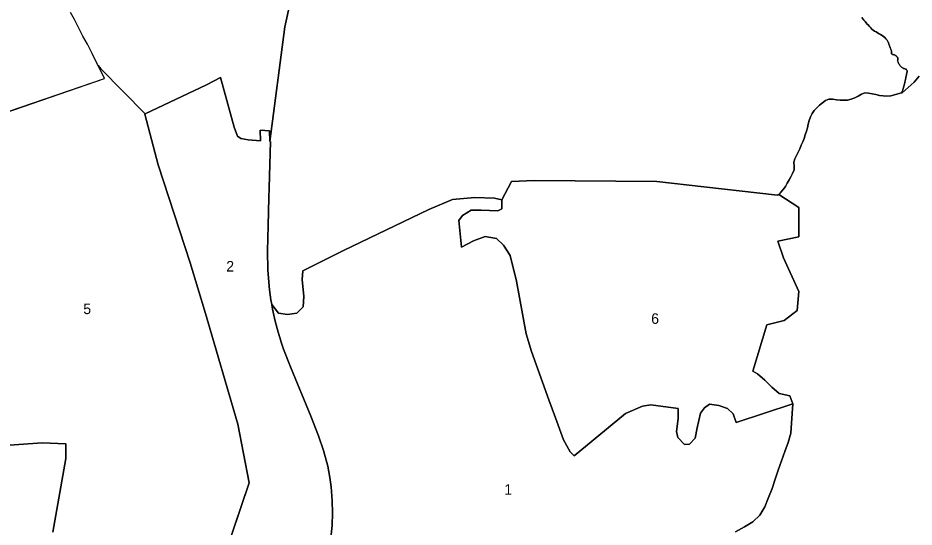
# Model space of a CAD drawing. Extents: x 482002 to 491535, y 4643046 to 4653103.
# Drawn here: x 484883 to 487042, y 4648987 to 4650214 of the extents above; entities that cross this region are included whole.
import ezdxf

# ---------------------------------------------------------------- set-up
doc = ezdxf.new("R2010")
doc.units = 0
for name, color, linetype in [('Level 4', 7, 'Continuous'), ('NUMERO', 7, 'Continuous'), ('SECCIONS', 7, 'Continuous')]:
    doc.layers.add(name, color=color, linetype=linetype)

msp = doc.modelspace()

# ---------------------------------------------------------------- linework, layer by layer
at = {"layer": 'Level 4'}
for p, q in [((485019.2, 4650209.8), (485009.2, 4650227.2)), ((485029.1, 4650189.1), (485019.2, 4650209.8)), ((485039.1, 4650170), (485029.1, 4650189.1)), ((485049.9, 4650150.9), (485039.1, 4650170)), ((485039.1, 4650170), (485039.1, 4650170)), ((485061.9, 4650128), (485049.9, 4650150.9)), ((485074.5, 4650101.5), (485061.9, 4650128)), ((485075.8, 4650098.9), (485074.5, 4650101.5)), ((485091.4, 4650067.9), (485075.8, 4650098.9)), ((485075.8, 4650098.9), (485075.8, 4650098.9)), ((485075.8, 4650098.9), (485082.7, 4650091.2)), ((485082.7, 4650091.2), (485075.8, 4650098.9)), ((485075.8, 4650098.9), (485075.8, 4650098.9)), ((485082.7, 4650091.2), (485189.5, 4649982.8)), ((485189.5, 4649982.8), (485082.7, 4650091.2)), ((484830.2, 4649978.3), (485091.4, 4650067.9)), ((485091.4, 4650067.9), (485091.4, 4650067.9)), ((485189.5, 4649982.8), (485188.3, 4649982.3)), ((485188.3, 4649982.3), (485189.5, 4649982.8)), ((485188.3, 4649982.3), (485220.5, 4649859.8)), ((485220.5, 4649859.8), (485188.3, 4649982.3)), ((485220.5, 4649859.8), (485297.6, 4649623.3)), ((485297.6, 4649623.3), (485220.5, 4649859.8)), ((485297.6, 4649623.3), (485334.4, 4649501.3)), ((485334.4, 4649501.3), (485297.6, 4649623.3)), ((485334.4, 4649501.3), (485412.4, 4649234.8)), ((485412.4, 4649234.8), (485334.4, 4649501.3)), ((485412.4, 4649234.8), (485439.6, 4649093.8)), ((485439.6, 4649093.8), (485412.4, 4649234.8)), ((485439.6, 4649093.8), (485375.7, 4648903.3)), ((485375.7, 4648903.3), (485439.6, 4649093.8))]:
    msp.add_line(p, q, dxfattribs=at)
at = {"layer": 'SECCIONS'}
for points in [[(485575.6, 4650419.3), (485525.7, 4650192.3), (485490, 4649915.8), (485488.8, 4649941.7), (485466.7, 4649943.2), (485467.5, 4649917.7), (485437.5, 4649920.3), (485419.7, 4649923.3), (485412, 4649928.8), (485403.8, 4649950.3), (485370.5, 4650070.3), (485336.7, 4650052.8), (485189.5, 4649982.8), (485082.7, 4650091.2), (485075.8, 4650098.9), (485075.8, 4650098.9), (485074.5, 4650101.5), (485061.9, 4650128), (485049.9, 4650150.9), (485039.1, 4650170), (485039.1, 4650170), (485029.1, 4650189.1), (485019.2, 4650209.8), (485009.2, 4650227.2)], [(486916.1, 4650214.8), (486918.7, 4650211.7), (486921.4, 4650208.5), (486924, 4650205.4), (486926.7, 4650202.3), (486929.4, 4650199.2), (486932.2, 4650196.1), (486934.9, 4650193.1), (486937.7, 4650190.1), (486940.6, 4650187.2), (486943.8, 4650184.7), (486947.1, 4650182.3), (486950.6, 4650180.1), (486954.2, 4650178), (486957.8, 4650175.9), (486961.4, 4650173.8), (486964.9, 4650171.6), (486968.3, 4650169.3), (486971.5, 4650166.7), (486974.5, 4650163.9), (486977.1, 4650160.7), (486979.2, 4650157.1), (486979.7, 4650155.7), (486980.2, 4650154.3), (486980.7, 4650152.9), (486981.2, 4650151.5), (486981.7, 4650150.2), (486982.3, 4650148.8), (486982.8, 4650147.4), (486983.3, 4650146), (486983.8, 4650144.6), (486984.3, 4650143.2), (486984.8, 4650141.8), (486985.3, 4650140.4), (486985.9, 4650139), (486986.4, 4650137.6), (486986.9, 4650136.2), (486987.4, 4650134.8), (486987.9, 4650133.4), (486987.9, 4650131.9), (486987.6, 4650130.3), (486987.5, 4650128.8), (486988.1, 4650127.5), (486989.2, 4650126.5), (486990.5, 4650125.9), (486992, 4650125.5), (486993.6, 4650125.2), (486995.1, 4650124.8), (486996.5, 4650124.2), (486997.6, 4650123.3), (486998.8, 4650122.3), (486999.9, 4650121.3), (487001, 4650120.3), (487001.9, 4650119.1), (487002.7, 4650117.8), (487003.2, 4650116.4), (487003.3, 4650114.9), (487003, 4650113.4), (487002.7, 4650111.8), (487002.6, 4650110.3), (487002.9, 4650108.9), (487003.6, 4650107.6), (487004.2, 4650106.2), (487004.9, 4650104.9), (487005.6, 4650103.6), (487006.4, 4650102.3), (487007.1, 4650101), (487008, 4650099.8), (487008.9, 4650098.6), (487009.8, 4650097.4), (487010.9, 4650096.3), (487012.1, 4650095.5), (487013.3, 4650094.6), (487014.5, 4650093.8), (487015.7, 4650092.9), (487017, 4650092.2), (487018.4, 4650091.7), (487019.9, 4650091.3), (487021.3, 4650090.8), (487022.7, 4650090.2), (487023.8, 4650089.2), (487024.7, 4650087.9), (487025.2, 4650086.5), (487025.3, 4650085), (487025.3, 4650083.5), (487025, 4650082), (487024.6, 4650080.4), (487024.2, 4650078.9), (487023.8, 4650077.5), (487023.5, 4650076), (487023.2, 4650074.6), (487022.9, 4650073.1), (487022.6, 4650071.7), (487022.3, 4650070.2), (487022, 4650068.8), (487021.7, 4650067.3), (487021.4, 4650065.8), (487021.1, 4650064.4), (487020.8, 4650062.9), (487020.5, 4650061.5), (487020.2, 4650060), (487019.9, 4650058.6), (487019.5, 4650057.1), (487019.2, 4650055.7), (487018.9, 4650054.2), (487018.5, 4650052.8), (487018.2, 4650051.3), (487017.8, 4650049.9), (487017.4, 4650048.5), (487017, 4650047.1), (487016.6, 4650045.6), (487016.1, 4650044.2), (487015.7, 4650042.8), (487015.2, 4650041.4), (487014.7, 4650040), (487014.2, 4650038.6), (487013.7, 4650037.2), (487013.1, 4650035.8), (487012.6, 4650034.5), (487012.2, 4650033.1), (487003.4, 4650030.8), (486994.7, 4650028.5), (486985.9, 4650026.3), (486976.9, 4650025.5), (486967.9, 4650025.9), (486959, 4650027.1), (486950.2, 4650029.2), (486941.4, 4650031.2), (486932.4, 4650032.7), (486923.5, 4650033), (486915.1, 4650030.3), (486907.2, 4650025.5), (486899.1, 4650021.5), (486890.7, 4650018.3), (486882, 4650016), (486873, 4650015.4), (486864, 4650015.5), (486855, 4650016.5), (486846, 4650017.8), (486837.1, 4650018), (486828.9, 4650014.6), (486821.6, 4650009), (486814.5, 4650003.4), (486807.8, 4649997.6), (486801.7, 4649990.8), (486796.5, 4649983.2), (486792.3, 4649975.3), (486789, 4649966.9), (486786.6, 4649958.2), (486785, 4649949.4), (486782.9, 4649940.6), (486780, 4649932.1), (486776.9, 4649923.7), (486773.7, 4649915.3), (486770.4, 4649906.9), (486766.7, 4649898.7), (486762.7, 4649890.7), (486758.6, 4649882.6), (486754.8, 4649874.5), (486752.6, 4649865.9), (486753.1, 4649856.7), (486752.8, 4649847.6), (486749.4, 4649839.3), (486745.4, 4649831.3), (486741.1, 4649823.4), (486736.7, 4649815.5), (486732.2, 4649807.7), (486726.6, 4649800.6), (486720.8, 4649793.7), (486720.5, 4649793.3), (486720.3, 4649793), (486720, 4649792.6), (486719.9, 4649792.3), (486719.7, 4649792.1), (486719.5, 4649791.7), (486719.2, 4649791.3), (486719, 4649791.1), (486718.8, 4649790.8), (486718.6, 4649790.4), (486718.3, 4649790.1), (486718.1, 4649789.9), (486717.9, 4649789.6), (486717.6, 4649789.3), (486717.4, 4649789.1), (486717.2, 4649788.9), (486716.8, 4649788.7), (486716.5, 4649788.4), (486716.2, 4649788.3), (486715.9, 4649788.1), (486715.5, 4649788), (486715.1, 4649787.8), (486714.8, 4649787.7), (486714.5, 4649787.6), (486714.1, 4649787.4), (486713.7, 4649787.2), (486713.3, 4649787.1), (486535.3, 4649806.7), (486422.4, 4649820), (486126.8, 4649821.8), (486071.8, 4649819.5), (486048.5, 4649775.3), (486030.8, 4649779.6), (485983.9, 4649781.3), (485930.1, 4649776.1), (485872.8, 4649752.4), (485666.9, 4649653.4), (485569.1, 4649604.8), (485567.9, 4649583.4), (485571.4, 4649542.9), (485569.7, 4649517.5), (485554.6, 4649502.4), (485532.6, 4649499.5), (485510.6, 4649502.4), (485494.2, 4649523.3), (485492, 4649534.3), (485489.1, 4649558.8), (485484.8, 4649606.3), (485484.3, 4649652.8), (485485.3, 4649713.8), (485487.2, 4649780.3), (485488.2, 4649804.3), (485491.5, 4649915.8), (485490, 4649915.8), (485525.7, 4650192.3), (485575.6, 4650419.3)], [(487054.8, 4650073.5), (487042, 4650059.1), (487027.9, 4650045.9), (487013.1, 4650033.3), (487012.7, 4650033.2), (487012.2, 4650033.1), (487012.6, 4650034.5), (487013.1, 4650035.8), (487013.7, 4650037.2), (487014.2, 4650038.6), (487014.7, 4650040), (487015.2, 4650041.4), (487015.7, 4650042.8), (487016.1, 4650044.2), (487016.6, 4650045.6), (487017, 4650047.1), (487017.4, 4650048.5), (487017.8, 4650049.9), (487018.2, 4650051.3), (487018.5, 4650052.8), (487018.9, 4650054.2), (487019.2, 4650055.7), (487019.5, 4650057.1), (487019.9, 4650058.6), (487020.2, 4650060), (487020.5, 4650061.5), (487020.8, 4650062.9), (487021.1, 4650064.4), (487021.4, 4650065.8), (487021.7, 4650067.3), (487022, 4650068.8), (487022.3, 4650070.2), (487022.6, 4650071.7), (487022.9, 4650073.1), (487023.2, 4650074.6), (487023.5, 4650076), (487023.8, 4650077.5), (487024.2, 4650078.9), (487024.6, 4650080.4), (487025, 4650082), (487025.3, 4650083.5), (487025.3, 4650085), (487025.2, 4650086.5), (487024.7, 4650087.9), (487023.8, 4650089.2), (487022.7, 4650090.2), (487021.3, 4650090.8), (487019.9, 4650091.3), (487018.4, 4650091.7), (487017, 4650092.2), (487015.7, 4650092.9), (487014.5, 4650093.8), (487013.3, 4650094.6), (487012.1, 4650095.5), (487010.9, 4650096.3), (487009.8, 4650097.4), (487008.9, 4650098.6), (487008, 4650099.8), (487007.1, 4650101), (487006.4, 4650102.3), (487005.6, 4650103.6), (487004.9, 4650104.9), (487004.2, 4650106.2), (487003.6, 4650107.6), (487002.9, 4650108.9), (487002.6, 4650110.3), (487002.7, 4650111.8), (487003, 4650113.4), (487003.3, 4650114.9), (487003.2, 4650116.4), (487002.7, 4650117.8), (487001.9, 4650119.1), (487001, 4650120.3), (486999.9, 4650121.3), (486998.8, 4650122.3), (486997.6, 4650123.3), (486996.5, 4650124.2), (486995.1, 4650124.8), (486993.6, 4650125.2), (486992, 4650125.5), (486990.5, 4650125.9), (486989.2, 4650126.5), (486988.1, 4650127.5), (486987.5, 4650128.8), (486987.6, 4650130.3), (486987.9, 4650131.9), (486987.9, 4650133.4), (486987.4, 4650134.8), (486986.9, 4650136.2), (486986.4, 4650137.6), (486985.9, 4650139), (486985.3, 4650140.4), (486984.8, 4650141.8), (486984.3, 4650143.2), (486983.8, 4650144.6), (486983.3, 4650146), (486982.8, 4650147.4), (486982.3, 4650148.8), (486981.7, 4650150.2), (486981.2, 4650151.5), (486980.7, 4650152.9), (486980.2, 4650154.3), (486979.7, 4650155.7), (486979.2, 4650157.1), (486977.1, 4650160.7), (486974.5, 4650163.9), (486971.5, 4650166.7), (486968.3, 4650169.3), (486964.9, 4650171.6), (486961.4, 4650173.8), (486957.8, 4650175.9), (486954.2, 4650178), (486950.6, 4650180.1), (486947.1, 4650182.3), (486943.8, 4650184.7), (486940.6, 4650187.2), (486937.7, 4650190.1), (486934.9, 4650193.1), (486932.2, 4650196.1), (486929.4, 4650199.2), (486926.7, 4650202.3), (486924, 4650205.4), (486921.4, 4650208.5), (486918.7, 4650211.7), (486916.1, 4650214.8)], [(484830.2, 4649978.3), (485091.4, 4650067.9), (485091.4, 4650067.9), (485075.8, 4650098.9), (485075.8, 4650098.9), (485082.7, 4650091.2), (485189.5, 4649982.8), (485188.3, 4649982.3), (485220.5, 4649859.8), (485297.6, 4649623.3), (485334.4, 4649501.3), (485412.4, 4649234.8), (485439.6, 4649093.8), (485375.7, 4648903.3)], [(485375.7, 4648903.3), (485439.6, 4649093.8), (485412.4, 4649234.8), (485334.4, 4649501.3), (485297.6, 4649623.3), (485220.5, 4649859.8), (485188.3, 4649982.3), (485189.5, 4649982.8), (485336.7, 4650052.8), (485370.5, 4650070.3), (485403.8, 4649950.3), (485412, 4649928.8), (485419.7, 4649923.3), (485437.5, 4649920.3), (485467.5, 4649917.7), (485466.7, 4649943.2), (485488.8, 4649941.7), (485490, 4649915.8), (485491.5, 4649915.8), (485488.2, 4649804.3), (485487.2, 4649780.3), (485485.3, 4649713.8), (485484.3, 4649652.8), (485484.8, 4649606.3), (485489.1, 4649558.8), (485492, 4649534.3), (485494.2, 4649523.3), (485496.3, 4649512.3), (485502.6, 4649482.8), (485509.8, 4649456.8), (485516, 4649435.4), (485516.2, 4649434.8), (485522.9, 4649415.8), (485539.3, 4649373.3), (485588.5, 4649253.8), (485607.2, 4649206.8), (485618.8, 4649171.8), (485629.4, 4649133.8), (485634.3, 4649106.3), (485637.2, 4649083.8), (485640.1, 4649050.3), (485640.5, 4649021.3), (485640.1, 4648990.3), (485636.7, 4648960.8)], [(486611.6, 4648975.7), (486633.4, 4648987.1), (486653.8, 4648999.8), (486670.7, 4649015.6), (486682.3, 4649036), (486691.5, 4649057.9), (486699.8, 4649079.9), (486707.5, 4649102.1), (486715, 4649124.3), (486722.7, 4649146.5), (486730.8, 4649168.6), (486738.8, 4649190.7), (486745.2, 4649213.5), (486747, 4649237), (486748.3, 4649260.6), (486750.2, 4649284.2), (486742.6, 4649303.2), (486717.2, 4649308.5), (486699.7, 4649324.2), (486682.4, 4649340.6), (486665.1, 4649356.4), (486653.9, 4649362.8), (486687.7, 4649473.9), (486729, 4649484.4), (486760.6, 4649509), (486764.1, 4649554.7), (486727.2, 4649635.4), (486714.1, 4649675.8), (486764.1, 4649686.3), (486764.1, 4649757.4), (486716.2, 4649788.3), (486716.5, 4649788.4), (486716.8, 4649788.7), (486717.2, 4649788.9), (486717.4, 4649789.1), (486717.6, 4649789.3), (486717.9, 4649789.6), (486718.1, 4649789.9), (486718.3, 4649790.1), (486718.6, 4649790.4), (486718.8, 4649790.8), (486719, 4649791.1), (486719.2, 4649791.3), (486719.5, 4649791.7), (486719.7, 4649792.1), (486719.9, 4649792.3), (486720, 4649792.6), (486720.3, 4649793), (486720.5, 4649793.3), (486720.8, 4649793.7), (486726.6, 4649800.6), (486732.2, 4649807.7), (486736.7, 4649815.5), (486741.1, 4649823.4), (486745.4, 4649831.3), (486749.4, 4649839.3), (486752.8, 4649847.6), (486753.1, 4649856.7), (486752.6, 4649865.9), (486754.8, 4649874.5), (486758.6, 4649882.6), (486762.7, 4649890.7), (486766.7, 4649898.7), (486770.4, 4649906.9), (486773.7, 4649915.3), (486776.9, 4649923.7), (486780, 4649932.1), (486782.9, 4649940.6), (486785, 4649949.4), (486786.6, 4649958.2), (486789, 4649966.9), (486792.3, 4649975.3), (486796.5, 4649983.2), (486801.7, 4649990.8), (486807.8, 4649997.6), (486814.5, 4650003.4), (486821.6, 4650009), (486828.9, 4650014.6), (486837.1, 4650018), (486846, 4650017.8), (486855, 4650016.5), (486864, 4650015.5), (486873, 4650015.4), (486882, 4650016), (486890.7, 4650018.3), (486899.1, 4650021.5), (486907.2, 4650025.5), (486915.1, 4650030.3), (486923.5, 4650033), (486932.4, 4650032.7), (486941.4, 4650031.2), (486950.2, 4650029.2), (486959, 4650027.1), (486967.9, 4650025.9), (486976.9, 4650025.5), (486985.9, 4650026.3), (486994.7, 4650028.5), (487003.4, 4650030.8), (487012.2, 4650033.1), (487012.7, 4650033.2), (487013.1, 4650033.3), (487027.9, 4650045.9), (487042, 4650059.1), (487054.8, 4650073.5)], [(485636.7, 4648960.8), (485640.1, 4648990.3), (485640.5, 4649021.3), (485640.1, 4649050.3), (485637.2, 4649083.8), (485634.3, 4649106.3), (485629.4, 4649133.8), (485618.8, 4649171.8), (485607.2, 4649206.8), (485588.5, 4649253.8), (485539.3, 4649373.3), (485522.9, 4649415.8), (485516.2, 4649434.8), (485516, 4649435.4), (485509.8, 4649456.8), (485502.6, 4649482.8), (485496.3, 4649512.3), (485494.2, 4649523.3), (485510.6, 4649502.4), (485532.6, 4649499.5), (485554.6, 4649502.4), (485569.7, 4649517.5), (485571.4, 4649542.9), (485567.9, 4649583.4), (485569.1, 4649604.8), (485666.9, 4649653.4), (485872.8, 4649752.4), (485930.1, 4649776.1), (485983.9, 4649781.3), (486030.8, 4649779.6), (486048.5, 4649775.3), (486048.8, 4649753.5), (486039.2, 4649749.3), (485998.7, 4649750.3), (485975.2, 4649750.3), (485953.8, 4649737.5), (485945.3, 4649725.8), (485951.7, 4649661.7), (485980.5, 4649676.7), (486008.3, 4649687.3), (486036, 4649682), (486053.1, 4649666), (486069.1, 4649641.4), (486084.1, 4649579.5), (486107.6, 4649452.4), (486120.4, 4649409.7), (486162, 4649293.3), (486178.1, 4649250.5), (486197.3, 4649197.2), (486213.3, 4649168.3), (486222.9, 4649158.7), (486346.8, 4649260.2), (486387.4, 4649278.3), (486407.7, 4649281.5), (486473.9, 4649273), (486473.4, 4649248.8), (486469.9, 4649217.4), (486472.6, 4649202.7), (486489.1, 4649186.2), (486501.1, 4649187), (486514.6, 4649201.5), (486519.7, 4649226.2), (486527.8, 4649261.4), (486537.4, 4649274.6), (486549, 4649283.2), (486572, 4649279.5), (486592.9, 4649272.6), (486605.9, 4649259.4), (486613.8, 4649238.5), (486750.2, 4649284.2), (486748.3, 4649260.6), (486747, 4649237), (486745.2, 4649213.5), (486738.8, 4649190.7), (486730.8, 4649168.6), (486722.7, 4649146.5), (486715, 4649124.3), (486707.5, 4649102.1), (486699.8, 4649079.9), (486691.5, 4649057.9), (486682.3, 4649036), (486670.7, 4649015.6), (486653.8, 4648999.8), (486633.4, 4648987.1), (486611.6, 4648975.7)], [(484400.3, 4648937.3), (484488.4, 4649047.8), (484504.7, 4649068.3), (484642.8, 4649235.8), (484683.6, 4649280), (484723, 4649328.5), (484749.9, 4649373.2), (484762.4, 4649396.8), (484774.8, 4649436.8), (484788.7, 4649450.7), (484808, 4649445.9), (484825.2, 4649361.7), (484835.4, 4649326.4), (484842.3, 4649304.4), (484850.4, 4649273.9), (484854.7, 4649256.7), (484857.9, 4649216), (484862, 4649184), (484940.9, 4649189.7), (484997.7, 4649187.6), (484997.9, 4649152.4), (484966.4, 4648974.4)], [(484966.4, 4648974.4), (484997.9, 4649152.4), (484997.7, 4649187.6), (484940.9, 4649189.7), (484862, 4649184)]]:
    msp.add_lwpolyline(points, dxfattribs=at)
msp.add_lwpolyline([(486716.2, 4649788.3), (486764.1, 4649757.4), (486764.1, 4649686.3), (486714.1, 4649675.8), (486727.2, 4649635.4), (486764.1, 4649554.7), (486760.6, 4649509), (486729, 4649484.4), (486687.7, 4649473.9), (486653.9, 4649362.8), (486665.1, 4649356.4), (486682.4, 4649340.6), (486699.7, 4649324.2), (486717.2, 4649308.5), (486742.6, 4649303.2), (486750.2, 4649284.2), (486613.8, 4649238.5), (486605.9, 4649259.4), (486592.9, 4649272.6), (486572, 4649279.5), (486549, 4649283.2), (486537.4, 4649274.6), (486527.8, 4649261.4), (486519.7, 4649226.2), (486514.6, 4649201.5), (486501.1, 4649187), (486489.1, 4649186.2), (486472.6, 4649202.7), (486469.9, 4649217.4), (486473.4, 4649248.8), (486473.9, 4649273), (486407.7, 4649281.5), (486387.4, 4649278.3), (486346.8, 4649260.2), (486222.9, 4649158.7), (486213.3, 4649168.3), (486197.3, 4649197.2), (486178.1, 4649250.5), (486162, 4649293.3), (486120.4, 4649409.7), (486107.6, 4649452.4), (486084.1, 4649579.5), (486069.1, 4649641.4), (486053.1, 4649666), (486036, 4649682), (486008.3, 4649687.3), (485980.5, 4649676.7), (485951.7, 4649661.7), (485945.3, 4649725.8), (485953.8, 4649737.5), (485975.2, 4649750.3), (485998.7, 4649750.3), (486039.2, 4649749.3), (486048.8, 4649753.5), (486048.5, 4649775.3), (486071.8, 4649819.5), (486126.8, 4649821.8), (486422.4, 4649820), (486535.3, 4649806.7), (486713.3, 4649787.1), (486713.7, 4649787.2), (486714.1, 4649787.4), (486714.5, 4649787.6), (486714.8, 4649787.7), (486715.1, 4649787.8), (486715.5, 4649788), (486715.9, 4649788.1)], close=True, dxfattribs=at)

# ---------------------------------------------------------------- texts
at = {"layer": 'NUMERO'}
for s, p in [('2', (485384.6, 4649602.7)), ('2', (485384.6, 4649602.7)), ('5', (485040.1, 4649500.1)), ('5', (485040.1, 4649500.1)), ('6', (486408.6, 4649476.6)), ('6', (486408.6, 4649476.6)), ('1', (486054.8, 4649064.8)), ('1', (486054.8, 4649064.8))]:
    msp.add_text(s, height=25.4, rotation=359.9995, dxfattribs=at).set_placement(p)

doc.saveas('drawing.dxf')
